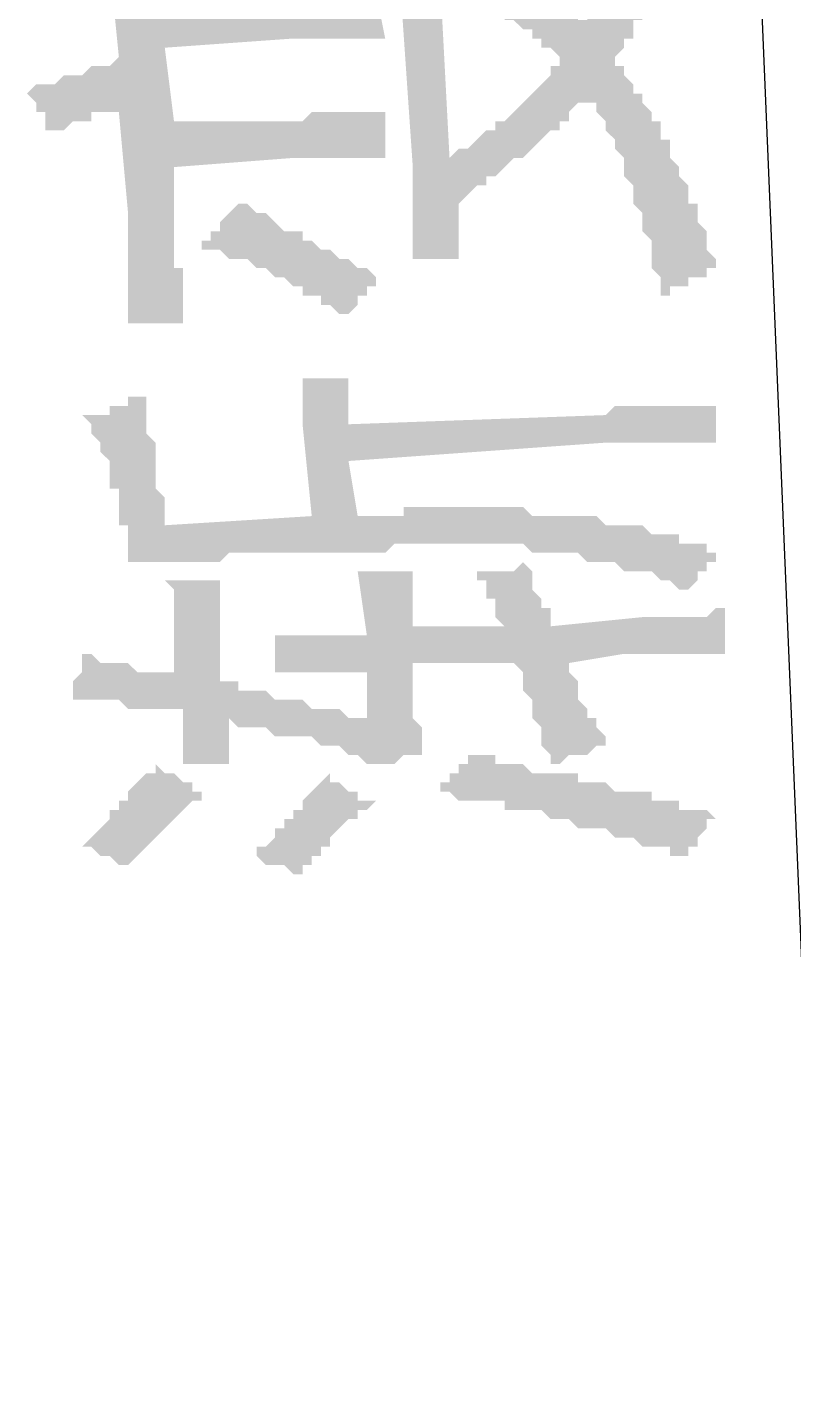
# Model space of a CAD drawing. Header units: millimetres. Extents: x 6156 to 7119, y 3162 to 3647.
# Drawn here: x 6894.03 to 6899.33, y 3591.22 to 3600.55 of the extents above; entities that cross this region are included whole.
import ezdxf

# ---------------------------------------------------------------- set-up
doc = ezdxf.new("R2010")
doc.units = ezdxf.units.MM
doc.layers.add('图层1', color=7, linetype='Continuous')

msp = doc.modelspace()

# ---------------------------------------------------------------- hatches: boundary and pattern name
at = {"layer": '图层1', "transparency": 33554559}
h = msp.add_hatch(color=256, dxfattribs=at)
h.paths.add_polyline_path([(6896.5723, 3601.4259), (6896.6358, 3601.4259), (6896.6358, 3601.3624), (6896.6993, 3601.3624), (6896.6993, 3601.3624), (6896.7628, 3601.2989), (6896.8263, 3601.2989), (6896.8263, 3601.2989), (6896.8897, 3601.2354), (6896.9532, 3601.2354), (6896.9532, 3601.2354), (6897.0167, 3601.1719), (6897.0167, 3601.1719), (6897.0802, 3601.1719), (6897.1437, 3601.1084), (6897.2072, 3601.1084), (6897.2072, 3601.0449), (6897.2707, 3601.0449), (6897.2707, 3601.0449), (6897.3342, 3600.9814), (6897.3342, 3600.9814), (6897.3977, 3600.9814), (6897.4612, 3600.9179), (6897.4612, 3600.9179), (6897.5247, 3600.8544), (6897.5247, 3600.8544), (6897.5882, 3600.8544), (6897.6517, 3600.7909), (6897.6517, 3600.7909), (6897.7152, 3600.7274), (6897.7152, 3600.7274), (6897.7787, 3600.7274), (6897.7787, 3600.6639), (6897.8422, 3600.6639), (6897.8422, 3600.6004), (6897.8422, 3600.6004), (6897.9057, 3600.6004), (6897.9057, 3600.6004), (6897.9057, 3600.6004), (6897.9057, 3600.6639), (6897.9057, 3600.6639), (6897.9692, 3600.7274), (6897.9692, 3600.7274), (6897.9692, 3600.7909), (6897.9692, 3600.7909), (6897.9692, 3600.8544), (6898.0327, 3600.9179), (6898.0327, 3600.9179), (6898.0327, 3600.9814), (6898.0327, 3601.0449), (6898.0327, 3601.0449), (6898.0327, 3601.1084), (6898.0962, 3601.1084), (6898.0962, 3601.1719), (6898.0962, 3601.2354), (6898.0962, 3601.2354), (6898.0962, 3601.2989), (6898.0962, 3601.2989), (6898.0962, 3601.3624), (6898.0962, 3601.3624), (6898.0962, 3601.4259), (6898.0962, 3601.4894), (6898.1597, 3601.4894), (6898.1597, 3601.5529), (6898.1597, 3601.5529), (6898.1597, 3601.6164), (6898.1597, 3601.6799), (6898.1597, 3601.6799), (6898.1597, 3601.7433), (6898.1597, 3601.7433), (6898.1597, 3601.8068), (6898.1597, 3601.8703), (6898.1597, 3601.8703), (6898.1597, 3601.9338), (6898.1597, 3601.9338), (6898.1597, 3601.9973), (6898.2232, 3601.9338), (6898.2867, 3601.9338), (6898.2867, 3601.8703), (6898.3502, 3601.8703), (6898.4137, 3601.8703), (6898.4137, 3601.8068), (6898.4772, 3601.8068), (6898.5406, 3601.8068), (6898.5406, 3601.8068), (6898.6041, 3601.8068), (6898.6041, 3601.8068), (6898.6041, 3601.7433), (6898.6041, 3601.6799), (6898.6041, 3601.6799), (6898.6041, 3601.6164), (6898.6041, 3601.5529), (6898.5406, 3601.5529), (6898.5406, 3601.4894), (6898.5406, 3601.4894), (6898.5406, 3601.4259), (6898.5406, 3601.3624), (6898.5406, 3601.3624), (6898.5406, 3601.2989), (6898.4772, 3601.2989), (6898.4772, 3601.2354), (6898.4772, 3601.2354), (6898.4772, 3601.1719), (6898.4772, 3601.1084), (6898.4772, 3601.1084), (6898.4137, 3601.0449), (6898.4137, 3601.0449), (6898.4137, 3600.9814), (6898.4137, 3600.9814), (6898.4137, 3600.9179), (6898.3502, 3600.9179), (6898.3502, 3600.8544), (6898.3502, 3600.7909), (6898.3502, 3600.7274), (6898.2867, 3600.7274), (6898.2867, 3600.6639), (6898.2867, 3600.6639), (6898.2867, 3600.6004), (6898.2232, 3600.6004), (6898.2232, 3600.5369), (6898.2232, 3600.4734), (6898.1597, 3600.4734), (6898.1597, 3600.4099), (6898.1597, 3600.4099), (6898.1597, 3600.4099), (6898.0962, 3600.3464), (6898.0962, 3600.3464), (6898.0962, 3600.3464), (6898.0962, 3600.2829), (6898.1597, 3600.2829), (6898.1597, 3600.2194), (6898.1597, 3600.2194), (6898.2232, 3600.1559), (6898.2232, 3600.1559), (6898.2232, 3600.0925), (6898.2867, 3600.0925), (6898.2867, 3600.029), (6898.2867, 3600.029), (6898.3502, 3599.9655), (6898.3502, 3599.9655), (6898.3502, 3599.902), (6898.4137, 3599.902), (6898.4137, 3599.8385), (6898.4137, 3599.775), (6898.4772, 3599.775), (6898.4772, 3599.7115), (6898.4772, 3599.7115), (6898.4772, 3599.648), (6898.4772, 3599.648), (6898.5406, 3599.5845), (6898.5406, 3599.5845), (6898.5406, 3599.521), (6898.5406, 3599.521), (6898.6041, 3599.4575), (6898.6041, 3599.4575), (6898.6041, 3599.394), (6898.6041, 3599.394), (6898.6041, 3599.3305), (6898.6676, 3599.3305), (6898.6676, 3599.267), (6898.6676, 3599.2035), (6898.6676, 3599.2035), (6898.7311, 3599.14), (6898.7311, 3599.14), (6898.7311, 3599.0765), (6898.7311, 3599.013), (6898.7311, 3599.013), (6898.7946, 3598.9495), (6898.7946, 3598.9495), (6898.7946, 3598.886), (6898.7946, 3598.886), (6898.7311, 3598.886), (6898.7311, 3598.8225), (6898.6676, 3598.8225), (6898.6041, 3598.8225), (6898.6041, 3598.759), (6898.5406, 3598.759), (6898.4772, 3598.759), (6898.4772, 3598.6955), (6898.4137, 3598.6955), (6898.4137, 3598.6955), (6898.4137, 3598.6955), (6898.4137, 3598.759), (6898.4137, 3598.759), (6898.4137, 3598.8225), (6898.4137, 3598.8225), (6898.3502, 3598.886), (6898.3502, 3598.886), (6898.3502, 3598.9495), (6898.3502, 3598.9495), (6898.3502, 3599.013), (6898.3502, 3599.0765), (6898.3502, 3599.0765), (6898.2867, 3599.14), (6898.2867, 3599.14), (6898.2867, 3599.2035), (6898.2867, 3599.267), (6898.2867, 3599.267), (6898.2232, 3599.3305), (6898.2232, 3599.394), (6898.2232, 3599.394), (6898.2232, 3599.4575), (6898.2232, 3599.4575), (6898.1597, 3599.521), (6898.1597, 3599.5845), (6898.1597, 3599.5845), (6898.1597, 3599.648), (6898.0962, 3599.7115), (6898.0962, 3599.7115), (6898.0962, 3599.775), (6898.0962, 3599.775), (6898.0327, 3599.8385), (6898.0327, 3599.8385), (6898.0327, 3599.902), (6898.0327, 3599.902), (6897.9692, 3599.9655), (6897.9692, 3599.9655), (6897.9692, 3600.029), (6897.9057, 3600.029), (6897.9057, 3600.0925), (6897.9057, 3600.0925), (6897.9057, 3600.029), (6897.8422, 3600.029), (6897.8422, 3600.029), (6897.7787, 3599.9655), (6897.7787, 3599.9655), (6897.7787, 3599.902), (6897.7152, 3599.902), (6897.7152, 3599.8385), (6897.6517, 3599.8385), (6897.6517, 3599.8385), (6897.5882, 3599.775), (6897.5882, 3599.775), (6897.5247, 3599.7115), (6897.5247, 3599.7115), (6897.4612, 3599.648), (6897.3977, 3599.648), (6897.3977, 3599.648), (6897.3342, 3599.5845), (6897.3342, 3599.5845), (6897.2707, 3599.521), (6897.2072, 3599.521), (6897.2072, 3599.4575), (6897.1437, 3599.4575), (6897.0802, 3599.394), (6897.0802, 3599.394), (6897.0167, 3599.3305), (6897.0167, 3599.3305), (6897.0167, 3599.3305), (6897.0167, 3599.267), (6897.0167, 3599.267), (6897.0167, 3599.2035), (6897.0167, 3599.14), (6897.0167, 3599.14), (6897.0167, 3599.0765), (6897.0167, 3599.0765), (6897.0167, 3599.013), (6897.0167, 3598.9495), (6897.0167, 3598.9495), (6896.6993, 3598.9495), (6896.6993, 3598.9495), (6896.6993, 3599.013), (6896.6993, 3599.013), (6896.6993, 3599.0765), (6896.6993, 3599.0765), (6896.6993, 3599.14), (6896.6993, 3599.2035), (6896.6993, 3599.2035), (6896.6993, 3599.267), (6896.6993, 3599.267), (6896.6993, 3599.3305), (6896.6993, 3599.394), (6896.6993, 3599.394), (6896.6993, 3599.4575), (6896.6993, 3599.521), (6896.6993, 3599.521), (6896.6993, 3599.5845)], flags=0)
h.paths.add_polyline_path([(6894.0324, 3600.0925), (6894.0959, 3600.1559), (6894.1594, 3600.1559), (6894.1594, 3600.1559), (6894.2229, 3600.1559), (6894.2864, 3600.2194), (6894.2864, 3600.2194), (6894.3499, 3600.2194), (6894.4134, 3600.2194), (6894.4769, 3600.2829), (6894.4769, 3600.2829), (6894.5404, 3600.2829), (6894.6039, 3600.2829), (6894.6674, 3600.3464), (6894.6674, 3600.3464), (6894.6039, 3600.9814), (6894.6039, 3601.0449), (6894.6039, 3601.1084), (6894.6039, 3601.1084), (6894.6039, 3601.1719), (6894.6039, 3601.1719), (6894.6039, 3601.2354), (6894.6039, 3601.2989), (6894.6039, 3601.2989), (6894.6039, 3601.3624), (6894.6039, 3601.4259), (6894.6039, 3601.4259), (6894.6039, 3601.4894), (6894.6039, 3601.4894), (6894.6039, 3601.5529), (6894.6039, 3601.5529), (6894.6039, 3601.6164), (6894.6039, 3601.6164), (6894.6039, 3601.6799), (6894.5404, 3601.7433), (6894.5404, 3601.7433), (6894.5404, 3601.7433), (6894.9214, 3601.8068), (6894.9214, 3601.7433), (6894.9214, 3601.6799), (6894.9214, 3601.6799), (6894.9214, 3601.6164), (6894.9214, 3601.6164), (6894.9214, 3601.5529), (6894.9214, 3601.5529), (6894.9214, 3601.4894), (6894.9214, 3601.4259), (6894.9214, 3601.4259), (6894.9214, 3601.3624), (6894.9214, 3601.3624), (6894.9214, 3601.2989), (6894.9214, 3601.2354), (6894.9214, 3601.2354), (6894.9214, 3601.1719), (6894.9849, 3601.1719), (6894.9849, 3601.1084), (6894.9849, 3601.0449), (6894.9849, 3601.0449), (6894.9849, 3600.6639), (6895.8103, 3600.7274), (6895.8738, 3600.7274), (6895.9373, 3600.7274), (6896.0008, 3600.7274), (6896.0643, 3600.7274), (6896.0643, 3600.7274), (6896.1278, 3600.7274), (6896.1913, 3600.7909), (6896.2548, 3600.7909), (6896.3183, 3600.7909), (6896.3183, 3600.7909), (6896.3818, 3600.7909), (6896.4453, 3600.7909), (6896.4453, 3600.7909), (6896.5088, 3600.4734), (6896.4453, 3600.4734), (6896.3818, 3600.4734), (6896.3183, 3600.4734), (6896.2548, 3600.4734), (6896.2548, 3600.4734), (6896.1913, 3600.4734), (6896.1278, 3600.4734), (6896.0643, 3600.4734), (6896.0643, 3600.4734), (6896.0008, 3600.4734), (6895.9373, 3600.4734), (6895.8738, 3600.4734), (6895.8738, 3600.4734), (6894.9849, 3600.4099), (6895.0484, 3599.902), (6895.8738, 3599.902), (6895.9373, 3599.902), (6895.9373, 3599.902), (6896.0008, 3599.9655), (6896.0643, 3599.9655), (6896.0643, 3599.9655), (6896.1278, 3599.9655), (6896.1913, 3599.9655), (6896.2548, 3599.9655), (6896.3183, 3599.9655), (6896.3818, 3599.9655), (6896.4453, 3599.9655), (6896.5088, 3599.9655), (6896.5088, 3599.9655), (6896.5088, 3599.648), (6896.4453, 3599.648), (6896.3818, 3599.648), (6896.3183, 3599.648), (6896.2548, 3599.648), (6896.2548, 3599.648), (6896.1913, 3599.648), (6896.1278, 3599.648), (6896.0643, 3599.648), (6896.0643, 3599.648), (6896.0008, 3599.648), (6895.9373, 3599.648), (6895.9373, 3599.648), (6895.8738, 3599.648), (6895.0484, 3599.5845), (6895.0484, 3599.267), (6895.0484, 3599.2035), (6895.0484, 3599.2035), (6895.0484, 3599.14), (6895.0484, 3599.0765), (6895.0484, 3599.0765), (6895.0484, 3599.013), (6895.0484, 3598.9495), (6895.0484, 3598.9495), (6895.0484, 3598.886), (6895.1119, 3598.886), (6895.1119, 3598.8225), (6895.1119, 3598.759), (6895.1119, 3598.759), (6895.1119, 3598.6955), (6895.1119, 3598.6955), (6895.1119, 3598.632), (6895.1119, 3598.632), (6895.1119, 3598.5685), (6895.1119, 3598.5685), (6895.1119, 3598.5051), (6894.7309, 3598.5051), (6894.7309, 3598.5051), (6894.7309, 3598.5685), (6894.7309, 3598.5685), (6894.7309, 3598.632), (6894.7309, 3598.632), (6894.7309, 3598.6955), (6894.7309, 3598.6955), (6894.7309, 3598.759), (6894.7309, 3598.8225), (6894.7309, 3598.8225), (6894.7309, 3598.886), (6894.7309, 3598.886), (6894.7309, 3598.9495), (6894.7309, 3599.013), (6894.7309, 3599.013), (6894.7309, 3599.0765), (6894.7309, 3599.14), (6894.7309, 3599.14), (6894.7309, 3599.2035), (6894.7309, 3599.267), (6894.6674, 3599.9655), (6894.6674, 3599.9655), (6894.6039, 3599.9655), (6894.6039, 3599.9655), (6894.5404, 3599.9655), (6894.4769, 3599.9655), (6894.4769, 3599.902), (6894.4134, 3599.902), (6894.3499, 3599.902), (6894.2864, 3599.8385), (6894.2229, 3599.8385), (6894.1594, 3599.8385), (6894.1594, 3599.775), (6894.1594, 3599.8385), (6894.1594, 3599.902), (6894.1594, 3599.902), (6894.1594, 3599.9655), (6894.0959, 3599.9655), (6894.0959, 3600.029), (6894.0959, 3600.029), (6894.0324, 3600.0925), (6894.0324, 3600.0925)], flags=0)
h.paths.add_polyline_path([(6896.9532, 3599.648), (6897.0167, 3599.7115), (6897.0802, 3599.7115), (6897.0802, 3599.7115), (6897.1437, 3599.775), (6897.1437, 3599.775), (6897.2072, 3599.8385), (6897.2707, 3599.8385), (6897.2707, 3599.902), (6897.3342, 3599.902), (6897.3342, 3599.902), (6897.3977, 3599.9655), (6897.3977, 3599.9655), (6897.4612, 3600.029), (6897.4612, 3600.029), (6897.5247, 3600.0925), (6897.5247, 3600.0925), (6897.5882, 3600.1559), (6897.5882, 3600.1559), (6897.6517, 3600.2194), (6897.6517, 3600.2194), (6897.6517, 3600.2829), (6897.7152, 3600.2829), (6897.7152, 3600.3464), (6897.7152, 3600.3464), (6897.6517, 3600.4099), (6897.6517, 3600.4099), (6897.5882, 3600.4099), (6897.5882, 3600.4734), (6897.5247, 3600.4734), (6897.5247, 3600.5369), (6897.4612, 3600.5369), (6897.3977, 3600.6004), (6897.3977, 3600.6004), (6897.3342, 3600.6004), (6897.3342, 3600.6639), (6897.2707, 3600.6639), (6897.2707, 3600.7274), (6897.2072, 3600.7274), (6897.1437, 3600.7274), (6897.1437, 3600.7909), (6897.0802, 3600.7909), (6897.0802, 3600.7909), (6897.0167, 3600.8544), (6896.9532, 3600.8544), (6896.9532, 3600.8544), (6896.8897, 3600.8544), (6896.9532, 3599.648)], flags=0)
h.paths.add_polyline_path([(6895.1754, 3601.1084), (6895.2389, 3601.1719), (6895.2389, 3601.1719), (6895.3023, 3601.2354), (6895.3023, 3601.2354), (6895.3658, 3601.2989), (6895.3658, 3601.2989), (6895.4293, 3601.2989), (6895.4293, 3601.3624), (6895.4928, 3601.3624), (6895.4928, 3601.4259), (6895.5563, 3601.4259), (6895.5563, 3601.4894), (6895.6198, 3601.4894), (6895.6198, 3601.5529), (6895.6833, 3601.5529), (6895.6833, 3601.5529), (6895.7468, 3601.6164), (6895.7468, 3601.6164), (6895.8103, 3601.6799), (6895.8738, 3601.6799), (6895.8738, 3601.7433), (6895.9373, 3601.7433), (6895.9373, 3601.8068), (6896.0008, 3601.8068), (6896.0008, 3601.8068), (6896.0008, 3601.8068), (6896.0643, 3601.7433), (6896.0643, 3601.7433), (6896.1278, 3601.7433), (6896.1278, 3601.6799), (6896.1913, 3601.6799), (6896.2548, 3601.6164), (6896.2548, 3601.6164), (6896.3183, 3601.5529), (6896.3183, 3601.5529), (6896.2548, 3601.5529), (6896.2548, 3601.5529), (6896.1913, 3601.4894), (6896.1913, 3601.4894), (6896.1278, 3601.4259), (6896.1278, 3601.4259), (6896.0643, 3601.4259), (6896.0643, 3601.3624), (6896.0008, 3601.3624), (6896.0008, 3601.2989), (6895.9373, 3601.2989), (6895.9373, 3601.2989), (6895.8738, 3601.2354), (6895.8103, 3601.2354), (6895.8103, 3601.1719), (6895.7468, 3601.1719), (6895.7468, 3601.1084), (6895.6833, 3601.1084), (6895.6833, 3601.0449), (6895.6198, 3601.0449), (6895.5563, 3600.9814), (6895.5563, 3600.9814), (6895.4928, 3600.9179), (6895.4928, 3600.9179), (6895.4293, 3600.9179), (6895.4293, 3600.9814), (6895.3658, 3600.9814), (6895.3658, 3601.0449), (6895.3023, 3601.0449), (6895.3023, 3601.0449), (6895.2389, 3601.1084), (6895.1754, 3601.1084), (6895.1754, 3601.1084)], flags=0)
h.paths.add_polyline_path([(6895.4928, 3599.3305), (6895.4928, 3599.3305), (6895.5563, 3599.3305), (6895.5563, 3599.3305), (6895.6198, 3599.267), (6895.6198, 3599.267), (6895.6833, 3599.267), (6895.7468, 3599.2035), (6895.7468, 3599.2035), (6895.8103, 3599.14), (6895.8738, 3599.14), (6895.9373, 3599.14), (6895.9373, 3599.0765), (6896.0008, 3599.0765), (6896.0008, 3599.0765), (6896.0643, 3599.013), (6896.1278, 3599.013), (6896.1278, 3599.013), (6896.1913, 3598.9495), (6896.1913, 3598.9495), (6896.2548, 3598.9495), (6896.3183, 3598.886), (6896.3183, 3598.886), (6896.3818, 3598.886), (6896.4453, 3598.8225), (6896.4453, 3598.8225), (6896.4453, 3598.759), (6896.3818, 3598.759), (6896.3818, 3598.6955), (6896.3183, 3598.6955), (6896.3183, 3598.632), (6896.3183, 3598.632), (6896.2548, 3598.5685), (6896.2548, 3598.5685), (6896.2548, 3598.5685), (6896.1913, 3598.5685), (6896.1913, 3598.5685), (6896.1278, 3598.632), (6896.0643, 3598.632), (6896.0643, 3598.6955), (6896.0008, 3598.6955), (6895.9373, 3598.6955), (6895.9373, 3598.759), (6895.8738, 3598.759), (6895.8738, 3598.759), (6895.8103, 3598.8225), (6895.7468, 3598.8225), (6895.7468, 3598.8225), (6895.6833, 3598.886), (6895.6198, 3598.886), (6895.6198, 3598.886), (6895.5563, 3598.9495), (6895.4928, 3598.9495), (6895.4928, 3598.9495), (6895.4293, 3598.9495), (6895.3658, 3599.013), (6895.3658, 3599.013), (6895.3023, 3599.013), (6895.2389, 3599.013), (6895.2389, 3599.013), (6895.2389, 3599.0765), (6895.3023, 3599.0765), (6895.3023, 3599.14), (6895.3658, 3599.14), (6895.3658, 3599.2035), (6895.3658, 3599.2035), (6895.4293, 3599.267), (6895.4293, 3599.267), (6895.4928, 3599.3305), (6895.4928, 3599.3305)], flags=0)
h = msp.add_hatch(color=256, dxfattribs=at)
h.paths.add_polyline_path([(6895.1118, 3595.838), (6895.0483, 3595.838), (6894.9848, 3595.838), (6894.9213, 3595.838), (6894.8578, 3595.838), (6894.7943, 3595.838), (6894.7308, 3595.838), (6894.6673, 3595.9015), (6894.6038, 3595.9015), (6894.6038, 3595.9015), (6894.5403, 3595.9015), (6894.4768, 3595.9015), (6894.4133, 3595.9015), (6894.4133, 3595.9015), (6894.3498, 3595.9015), (6894.3498, 3595.9015), (6894.2863, 3595.9015), (6894.3498, 3595.9015), (6894.3498, 3595.965), (6894.3498, 3596.0284), (6894.3498, 3596.0284), (6894.4133, 3596.0919), (6894.4133, 3596.0919), (6894.4133, 3596.1554), (6894.4133, 3596.2189), (6894.4133, 3596.2189), (6894.4768, 3596.2189), (6894.4768, 3596.2189), (6894.5403, 3596.1554), (6894.5403, 3596.1554), (6894.6038, 3596.1554), (6894.6673, 3596.1554), (6894.6673, 3596.1554), (6894.7308, 3596.1554), (6894.7943, 3596.0919), (6894.8578, 3596.0919), (6894.9213, 3596.0919), (6894.9848, 3596.0919), (6895.0483, 3596.0919), (6895.0483, 3596.0919), (6895.0483, 3596.2824), (6895.0483, 3596.3459), (6895.0483, 3596.3459), (6895.0483, 3596.4094), (6895.0483, 3596.4729), (6895.0483, 3596.4729), (6895.0483, 3596.5364), (6895.0483, 3596.5364), (6895.0483, 3596.5999), (6895.0483, 3596.5999), (6895.0483, 3596.6634), (6894.9848, 3596.7269), (6894.9848, 3596.7269), (6895.3657, 3596.7269), (6895.3657, 3596.7269), (6895.3657, 3596.6634), (6895.3657, 3596.6634), (6895.3657, 3596.5999), (6895.3657, 3596.5364), (6895.3657, 3596.5364), (6895.3657, 3596.4729), (6895.3657, 3596.4729), (6895.3657, 3596.4094), (6895.3657, 3596.3459), (6895.3657, 3596.3459), (6895.3657, 3596.2824), (6895.3657, 3596.0284), (6895.4292, 3596.0284), (6895.4292, 3596.0284), (6895.4927, 3596.0284), (6895.4927, 3595.965), (6895.5562, 3595.965), (6895.5562, 3595.965), (6895.6197, 3595.965), (6895.6832, 3595.965), (6895.6832, 3595.965), (6895.7467, 3595.9015), (6895.8102, 3595.9015), (6895.8737, 3595.9015), (6895.8737, 3595.9015), (6895.9372, 3595.9015), (6896.0007, 3595.838), (6896.0642, 3595.838), (6896.1277, 3595.838), (6896.1912, 3595.838), (6896.2547, 3595.7745), (6896.3182, 3595.7745), (6896.3817, 3595.7745), (6896.3817, 3595.7745), (6896.3817, 3596.0919), (6896.3182, 3596.0919), (6896.2547, 3596.0919), (6896.2547, 3596.0919), (6896.1912, 3596.0919), (6896.1277, 3596.0919), (6896.0642, 3596.0919), (6896.0007, 3596.0919), (6896.0007, 3596.0919), (6895.9372, 3596.0919), (6895.8737, 3596.0919), (6895.8102, 3596.0919), (6895.8102, 3596.0919), (6895.7467, 3596.0919), (6895.7467, 3596.3459), (6895.7467, 3596.3459), (6895.8102, 3596.3459), (6895.8737, 3596.3459), (6895.8737, 3596.3459), (6895.9372, 3596.3459), (6896.0007, 3596.3459), (6896.0642, 3596.3459), (6896.1277, 3596.3459), (6896.1277, 3596.3459), (6896.1912, 3596.3459), (6896.2547, 3596.3459), (6896.3182, 3596.3459), (6896.3817, 3596.3459), (6896.3182, 3596.7904), (6896.6992, 3596.7904), (6896.6992, 3596.4094), (6897.3341, 3596.4094), (6897.2706, 3596.4729), (6897.2706, 3596.4729), (6897.2706, 3596.5364), (6897.2706, 3596.5999), (6897.2071, 3596.5999), (6897.2071, 3596.6634), (6897.2071, 3596.6634), (6897.2071, 3596.7269), (6897.1436, 3596.7269), (6897.1436, 3596.7904), (6897.1436, 3596.7904), (6897.2071, 3596.7904), (6897.2071, 3596.7904), (6897.2706, 3596.7904), (6897.3341, 3596.7904), (6897.3976, 3596.7904), (6897.4611, 3596.8539), (6897.4611, 3596.8539), (6897.4611, 3596.8539), (6897.5246, 3596.7904), (6897.5246, 3596.7904), (6897.5246, 3596.7269), (6897.5246, 3596.7269), (6897.5246, 3596.6634), (6897.5881, 3596.5999), (6897.5881, 3596.5999), (6897.5881, 3596.5364), (6897.6516, 3596.5364), (6897.6516, 3596.4729), (6897.6516, 3596.4729), (6897.6516, 3596.4094), (6898.2866, 3596.4729), (6898.2866, 3596.4729), (6898.3501, 3596.4729), (6898.3501, 3596.4729), (6898.4135, 3596.4729), (6898.477, 3596.4729), (6898.477, 3596.4729), (6898.5405, 3596.4729), (6898.604, 3596.4729), (6898.6675, 3596.4729), (6898.731, 3596.4729), (6898.7945, 3596.5364), (6898.858, 3596.5364), (6898.858, 3596.2189), (6898.7945, 3596.2189), (6898.731, 3596.2189), (6898.731, 3596.2189), (6898.6675, 3596.2189), (6898.604, 3596.2189), (6898.5405, 3596.2189), (6898.477, 3596.2189), (6898.477, 3596.2189), (6898.4135, 3596.2189), (6898.3501, 3596.2189), (6898.2866, 3596.2189), (6898.2231, 3596.2189), (6898.2231, 3596.2189), (6898.1596, 3596.2189), (6898.1596, 3596.2189), (6897.7786, 3596.1554), (6897.7786, 3596.1554), (6897.7786, 3596.0919), (6897.7786, 3596.0919), (6897.8421, 3596.0284), (6897.8421, 3596.0284), (6897.8421, 3595.965), (6897.8421, 3595.965), (6897.8421, 3595.9015), (6897.8421, 3595.9015), (6897.9056, 3595.838), (6897.9056, 3595.838), (6897.9056, 3595.7745), (6897.9691, 3595.7745), (6897.9691, 3595.711), (6897.9691, 3595.711), (6898.0326, 3595.6475), (6898.0326, 3595.584), (6898.0326, 3595.584), (6898.0326, 3595.584), (6897.9691, 3595.584), (6897.9056, 3595.5205), (6897.8421, 3595.5205), (6897.8421, 3595.5205), (6897.7786, 3595.5205), (6897.7151, 3595.457), (6897.6516, 3595.457), (6897.6516, 3595.457), (6897.6516, 3595.457), (6897.6516, 3595.5205), (6897.6516, 3595.5205), (6897.5881, 3595.584), (6897.5881, 3595.584), (6897.5881, 3595.6475), (6897.5881, 3595.6475), (6897.5881, 3595.711), (6897.5881, 3595.711), (6897.5246, 3595.7745), (6897.5246, 3595.7745), (6897.5246, 3595.838), (6897.5246, 3595.9015), (6897.5246, 3595.9015), (6897.4611, 3595.965), (6897.4611, 3596.0284), (6897.4611, 3596.0284), (6897.4611, 3596.0919), (6897.3976, 3596.1554), (6897.3976, 3596.1554), (6896.6992, 3596.1554), (6896.6992, 3596.0919), (6896.6992, 3596.0284), (6896.6992, 3596.0284), (6896.6992, 3595.965), (6896.6992, 3595.9015), (6896.6992, 3595.9015), (6896.6992, 3595.838), (6896.6992, 3595.838), (6896.6992, 3595.838), (6896.6992, 3595.7745), (6896.6992, 3595.7745), (6896.7627, 3595.711), (6896.7627, 3595.711), (6896.7627, 3595.6475), (6896.7627, 3595.584), (6896.7627, 3595.584), (6896.7627, 3595.5205), (6896.7627, 3595.5205), (6896.6992, 3595.5205), (6896.6357, 3595.5205), (6896.6357, 3595.5205), (6896.5722, 3595.457), (6896.5087, 3595.457), (6896.4452, 3595.457), (6896.4452, 3595.3935), (6896.4452, 3595.457), (6896.3817, 3595.457), (6896.3817, 3595.457), (6896.3182, 3595.5205), (6896.3182, 3595.5205), (6896.2547, 3595.5205), (6896.1912, 3595.584), (6896.1277, 3595.584), (6896.1277, 3595.584), (6896.0642, 3595.584), (6896.0007, 3595.6475), (6896.0007, 3595.6475), (6895.9372, 3595.6475), (6895.8737, 3595.6475), (6895.8737, 3595.6475), (6895.8102, 3595.6475), (6895.7467, 3595.6475), (6895.6832, 3595.711), (6895.6197, 3595.711), (6895.6197, 3595.711), (6895.5562, 3595.711), (6895.4927, 3595.711), (6895.4292, 3595.7745), (6895.4292, 3595.7745), (6895.4292, 3595.711), (6895.4292, 3595.711), (6895.4292, 3595.6475), (6895.4292, 3595.6475), (6895.4292, 3595.584), (6895.4292, 3595.5205), (6895.4292, 3595.5205), (6895.4292, 3595.457), (6895.1118, 3595.457), (6895.1118, 3595.5205), (6895.1118, 3595.5205), (6895.1118, 3595.584), (6895.1118, 3595.6475), (6895.1118, 3595.6475), (6895.1118, 3595.711), (6895.1118, 3595.711), (6895.1118, 3595.7745), (6895.1118, 3595.7745), (6895.1118, 3595.838)], flags=0)
h.paths.add_polyline_path([(6894.7943, 3597.9968), (6894.8578, 3597.9968), (6894.8578, 3597.9968), (6894.8578, 3597.9968), (6894.8578, 3597.9333), (6894.8578, 3597.9333), (6894.8578, 3597.9333), (6894.8578, 3597.8698), (6894.8578, 3597.8698), (6894.8578, 3597.8063), (6894.8578, 3597.8063), (6894.8578, 3597.7428), (6894.8578, 3597.7428), (6894.9213, 3597.6793), (6894.9213, 3597.6158), (6894.9213, 3597.6158), (6894.9213, 3597.5524), (6894.9213, 3597.4889), (6894.9213, 3597.4889), (6894.9213, 3597.4254), (6894.9213, 3597.3619), (6894.9848, 3597.2984), (6894.9848, 3597.2349), (6894.9848, 3597.1714), (6894.9848, 3597.1714), (6894.9848, 3597.1079), (6896.0007, 3597.1714), (6895.9372, 3597.8063), (6895.9372, 3597.8063), (6895.9372, 3597.8698), (6895.9372, 3597.8698), (6895.9372, 3597.9333), (6895.9372, 3597.9333), (6895.9372, 3597.9968), (6895.9372, 3598.0603), (6895.9372, 3598.1238), (6895.8737, 3598.1238), (6896.2547, 3598.1238), (6896.2547, 3598.1238), (6896.2547, 3598.0603), (6896.2547, 3597.9968), (6896.2547, 3597.9333), (6896.2547, 3597.9333), (6896.2547, 3597.8698), (6896.2547, 3597.8698), (6896.2547, 3597.8063), (6896.2547, 3597.8063), (6896.2547, 3597.8063), (6898.0326, 3597.8698), (6898.0961, 3597.9333), (6898.1596, 3597.9333), (6898.2231, 3597.9333), (6898.2231, 3597.9333), (6898.2866, 3597.9333), (6898.3501, 3597.9333), (6898.4135, 3597.9333), (6898.4135, 3597.9333), (6898.477, 3597.9333), (6898.5405, 3597.9333), (6898.604, 3597.9333), (6898.6675, 3597.9333), (6898.6675, 3597.9333), (6898.731, 3597.9333), (6898.7945, 3597.9333), (6898.7945, 3597.6793), (6898.731, 3597.6793), (6898.6675, 3597.6793), (6898.604, 3597.6793), (6898.5405, 3597.6793), (6898.477, 3597.6793), (6898.477, 3597.6793), (6898.4135, 3597.6793), (6898.3501, 3597.6793), (6898.2866, 3597.6793), (6898.2866, 3597.6793), (6898.2231, 3597.6793), (6898.1596, 3597.6793), (6898.0961, 3597.6793), (6898.0961, 3597.6793), (6898.0326, 3597.6793), (6896.2547, 3597.5524), (6896.3182, 3597.1714), (6896.3182, 3597.1714), (6896.3817, 3597.1714), (6896.4452, 3597.1714), (6896.5087, 3597.1714), (6896.5722, 3597.1714), (6896.6357, 3597.1714), (6896.6357, 3597.2349), (6896.6992, 3597.2349), (6896.7627, 3597.2349), (6896.8261, 3597.2349), (6896.8896, 3597.2349), (6896.8896, 3597.2349), (6896.9531, 3597.2349), (6897.0166, 3597.2349), (6897.0801, 3597.2349), (6897.0801, 3597.2349), (6897.1436, 3597.2349), (6897.1436, 3597.2349), (6897.2071, 3597.2349), (6897.2706, 3597.2349), (6897.2706, 3597.2349), (6897.3341, 3597.2349), (6897.3976, 3597.2349), (6897.4611, 3597.2349), (6897.5246, 3597.1714), (6897.5246, 3597.1714), (6897.5881, 3597.1714), (6897.6516, 3597.1714), (6897.7151, 3597.1714), (6897.7151, 3597.1714), (6897.7786, 3597.1714), (6897.8421, 3597.1714), (6897.9056, 3597.1714), (6897.9691, 3597.1714), (6897.9691, 3597.1714), (6898.0326, 3597.1079), (6898.0326, 3597.1079), (6898.0961, 3597.1079), (6898.1596, 3597.1079), (6898.2231, 3597.1079), (6898.2231, 3597.1079), (6898.2866, 3597.1079), (6898.3501, 3597.0444), (6898.4135, 3597.0444), (6898.4135, 3597.0444), (6898.477, 3597.0444), (6898.5405, 3597.0444), (6898.5405, 3596.9809), (6898.604, 3596.9809), (6898.6675, 3596.9809), (6898.731, 3596.9809), (6898.731, 3596.9174), (6898.7945, 3596.9174), (6898.7945, 3596.9174), (6898.7945, 3596.8539), (6898.7945, 3596.8539), (6898.731, 3596.8539), (6898.731, 3596.7904), (6898.6675, 3596.7904), (6898.6675, 3596.7269), (6898.604, 3596.6634), (6898.604, 3596.6634), (6898.5405, 3596.6634), (6898.5405, 3596.6634), (6898.477, 3596.7269), (6898.4135, 3596.7269), (6898.4135, 3596.7269), (6898.3501, 3596.7904), (6898.2866, 3596.7904), (6898.2866, 3596.7904), (6898.2231, 3596.7904), (6898.1596, 3596.7904), (6898.0961, 3596.8539), (6898.0961, 3596.8539), (6898.0326, 3596.8539), (6898.0326, 3596.8539), (6897.9691, 3596.8539), (6897.9056, 3596.8539), (6897.8421, 3596.9174), (6897.8421, 3596.9174), (6897.7786, 3596.9174), (6897.7151, 3596.9174), (6897.6516, 3596.9174), (6897.6516, 3596.9174), (6897.5881, 3596.9174), (6897.5246, 3596.9174), (6897.4611, 3596.9809), (6897.4611, 3596.9809), (6897.3976, 3596.9809), (6897.3341, 3596.9809), (6897.3341, 3596.9809), (6897.2706, 3596.9809), (6897.2071, 3596.9809), (6897.1436, 3596.9809), (6897.1436, 3596.9809), (6897.0801, 3596.9809), (6897.0166, 3596.9809), (6896.9531, 3596.9809), (6896.8896, 3596.9809), (6896.8896, 3596.9809), (6896.8261, 3596.9809), (6896.7627, 3596.9809), (6896.6992, 3596.9809), (6896.6992, 3596.9809), (6896.6357, 3596.9809), (6896.5722, 3596.9809), (6896.5722, 3596.9809), (6896.5087, 3596.9174), (6896.4452, 3596.9174), (6896.4452, 3596.9174), (6896.3817, 3596.9174), (6896.3182, 3596.9174), (6896.2547, 3596.9174), (6896.2547, 3596.9174), (6896.1912, 3596.9174), (6896.1277, 3596.9174), (6896.0642, 3596.9174), (6896.0007, 3596.9174), (6896.0007, 3596.9174), (6895.9372, 3596.9174), (6895.8737, 3596.9174), (6895.8102, 3596.9174), (6895.7467, 3596.9174), (6895.6832, 3596.9174), (6895.6197, 3596.9174), (6895.5562, 3596.9174), (6895.4927, 3596.9174), (6895.4292, 3596.9174), (6895.3657, 3596.8539), (6895.3022, 3596.8539), (6895.2387, 3596.8539), (6895.1752, 3596.8539), (6895.1118, 3596.8539), (6895.0483, 3596.8539), (6894.9848, 3596.8539), (6894.9848, 3596.8539), (6894.9213, 3596.8539), (6894.8578, 3596.8539), (6894.8578, 3596.8539), (6894.7943, 3596.8539), (6894.7943, 3596.8539), (6894.7308, 3596.8539), (6894.7308, 3596.8539), (6894.7308, 3596.8539), (6894.7308, 3596.9174), (6894.7308, 3596.9174), (6894.7308, 3596.9809), (6894.7308, 3596.9809), (6894.7308, 3597.0444), (6894.7308, 3597.1079), (6894.6673, 3597.1079), (6894.6673, 3597.1714), (6894.6673, 3597.1714), (6894.6673, 3597.2349), (6894.6673, 3597.2984), (6894.6673, 3597.2984), (6894.6673, 3597.3619), (6894.6038, 3597.3619), (6894.6038, 3597.4254), (6894.6038, 3597.4889), (6894.6038, 3597.4889), (6894.6038, 3597.5524), (6894.5403, 3597.6158), (6894.5403, 3597.6158), (6894.5403, 3597.6793), (6894.5403, 3597.6793), (6894.4768, 3597.7428), (6894.4768, 3597.7428), (6894.4768, 3597.8063), (6894.4768, 3597.8063), (6894.4133, 3597.8698), (6894.4768, 3597.8698), (6894.5403, 3597.8698), (6894.6038, 3597.8698), (6894.6038, 3597.9333), (6894.6673, 3597.9333), (6894.7308, 3597.9333), (6894.7308, 3597.9968), (6894.7943, 3597.9968), (6894.7943, 3597.9968)], flags=0)
h.paths.add_polyline_path([(6897.0801, 3595.5205), (6897.1436, 3595.5205), (6897.2071, 3595.5205), (6897.2071, 3595.5205), (6897.2706, 3595.5205), (6897.2706, 3595.457), (6897.3341, 3595.457), (6897.3976, 3595.457), (6897.4611, 3595.457), (6897.4611, 3595.457), (6897.5246, 3595.3935), (6897.5881, 3595.3935), (6897.6516, 3595.3935), (6897.7151, 3595.3935), (6897.7786, 3595.3935), (6897.8421, 3595.3935), (6897.8421, 3595.3935), (6897.8421, 3595.33), (6897.9056, 3595.33), (6897.9691, 3595.33), (6898.0326, 3595.33), (6898.0326, 3595.33), (6898.0961, 3595.2665), (6898.1596, 3595.2665), (6898.1596, 3595.2665), (6898.2231, 3595.2665), (6898.2866, 3595.2665), (6898.3501, 3595.2665), (6898.3501, 3595.203), (6898.4135, 3595.203), (6898.477, 3595.203), (6898.5405, 3595.203), (6898.5405, 3595.1395), (6898.604, 3595.1395), (6898.6675, 3595.1395), (6898.731, 3595.1395), (6898.731, 3595.1395), (6898.7945, 3595.076), (6898.731, 3595.076), (6898.731, 3595.0125), (6898.731, 3595.0125), (6898.6675, 3594.949), (6898.6675, 3594.949), (6898.6675, 3594.8855), (6898.604, 3594.8855), (6898.604, 3594.822), (6898.604, 3594.822), (6898.5405, 3594.822), (6898.477, 3594.822), (6898.477, 3594.8855), (6898.4135, 3594.8855), (6898.3501, 3594.8855), (6898.3501, 3594.8855), (6898.2866, 3594.8855), (6898.2231, 3594.949), (6898.2231, 3594.949), (6898.1596, 3594.949), (6898.0961, 3594.949), (6898.0326, 3595.0125), (6898.0326, 3595.0125), (6897.9691, 3595.0125), (6897.9056, 3595.0125), (6897.8421, 3595.0125), (6897.7786, 3595.076), (6897.7786, 3595.076), (6897.7151, 3595.076), (6897.7151, 3595.076), (6897.6516, 3595.076), (6897.5881, 3595.1395), (6897.5246, 3595.1395), (6897.5246, 3595.1395), (6897.4611, 3595.1395), (6897.3976, 3595.1395), (6897.3341, 3595.1395), (6897.3341, 3595.203), (6897.2706, 3595.203), (6897.2071, 3595.203), (6897.1436, 3595.203), (6897.1436, 3595.203), (6897.0801, 3595.203), (6897.0166, 3595.203), (6896.9531, 3595.2665), (6896.8896, 3595.2665), (6896.8896, 3595.2665), (6896.8261, 3595.2665), (6896.8896, 3595.2665), (6896.8896, 3595.33), (6896.9531, 3595.33), (6896.9531, 3595.3935), (6897.0166, 3595.3935), (6897.0166, 3595.457), (6897.0801, 3595.457), (6897.0801, 3595.5205), (6897.0801, 3595.5205)], flags=0)
h.paths.add_polyline_path([(6894.4133, 3594.8855), (6894.4768, 3594.949), (6894.4768, 3594.949), (6894.5403, 3595.0125), (6894.5403, 3595.0125), (6894.6038, 3595.076), (6894.6038, 3595.076), (6894.6038, 3595.1395), (6894.6673, 3595.1395), (6894.6673, 3595.203), (6894.7308, 3595.203), (6894.7308, 3595.2665), (6894.7308, 3595.2665), (6894.7943, 3595.33), (6894.7943, 3595.33), (6894.8578, 3595.3935), (6894.8578, 3595.3935), (6894.9213, 3595.3935), (6894.9213, 3595.457), (6894.9848, 3595.3935), (6894.9848, 3595.3935), (6895.0483, 3595.3935), (6895.1118, 3595.33), (6895.1118, 3595.33), (6895.1752, 3595.33), (6895.1752, 3595.2665), (6895.2387, 3595.2665), (6895.2387, 3595.2665), (6895.2387, 3595.203), (6895.1752, 3595.203), (6895.1752, 3595.203), (6895.1118, 3595.1395), (6895.1118, 3595.1395), (6895.0483, 3595.076), (6895.0483, 3595.076), (6894.9848, 3595.0125), (6894.9848, 3595.0125), (6894.9213, 3594.949), (6894.9213, 3594.949), (6894.8578, 3594.8855), (6894.8578, 3594.8855), (6894.7943, 3594.822), (6894.7943, 3594.822), (6894.7308, 3594.7585), (6894.7308, 3594.7585), (6894.7308, 3594.7585), (6894.6673, 3594.7585), (6894.6673, 3594.7585), (6894.6038, 3594.822), (6894.5403, 3594.822), (6894.5403, 3594.822), (6894.4768, 3594.8855), (6894.4133, 3594.8855), (6894.4133, 3594.8855)], flags=0)
h.paths.add_polyline_path([(6895.6197, 3594.822), (6895.6197, 3594.8855), (6895.6832, 3594.8855), (6895.7467, 3594.949), (6895.7467, 3595.0125), (6895.8102, 3595.0125), (6895.8102, 3595.076), (6895.8737, 3595.076), (6895.8737, 3595.1395), (6895.9372, 3595.1395), (6895.9372, 3595.203), (6895.9372, 3595.203), (6896.0007, 3595.2665), (6896.0007, 3595.2665), (6896.0642, 3595.33), (6896.0642, 3595.33), (6896.0642, 3595.33), (6896.1277, 3595.3935), (6896.1277, 3595.3935), (6896.1277, 3595.33), (6896.1912, 3595.33), (6896.1912, 3595.33), (6896.2547, 3595.2665), (6896.3182, 3595.2665), (6896.3182, 3595.203), (6896.3817, 3595.203), (6896.3817, 3595.203), (6896.4452, 3595.203), (6896.3817, 3595.1395), (6896.3182, 3595.1395), (6896.3182, 3595.076), (6896.2547, 3595.076), (6896.2547, 3595.076), (6896.1912, 3595.0125), (6896.1912, 3595.0125), (6896.1277, 3594.949), (6896.1277, 3594.949), (6896.1277, 3594.8855), (6896.0642, 3594.8855), (6896.0642, 3594.822), (6896.0007, 3594.822), (6896.0007, 3594.7585), (6895.9372, 3594.7585), (6895.9372, 3594.695), (6895.9372, 3594.695), (6895.8737, 3594.695), (6895.8737, 3594.695), (6895.8102, 3594.7585), (6895.7467, 3594.7585), (6895.7467, 3594.7585), (6895.6832, 3594.7585), (6895.6197, 3594.822), (6895.6197, 3594.822)], flags=0)

# ---------------------------------------------------------------- linework, layer by layer
at = {"layer": '图层1', "lineweight": -3}
msp.add_line((6902.3454, 3523.1854), (6898.7261, 3609.9845), dxfattribs=at)

doc.saveas('drawing.dxf')
